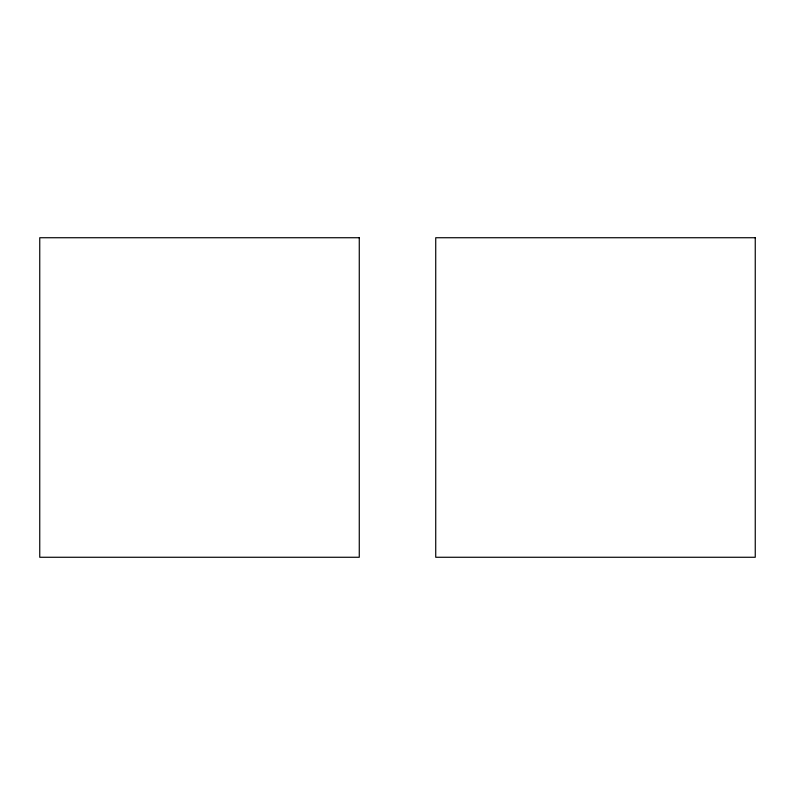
<?xml version="1.0" encoding="UTF-8"?>
<svg xmlns="http://www.w3.org/2000/svg" width="795" height="795" viewBox="0 0 795 795"><rect width="100%" height="100%" fill="white"/><g stroke="black" fill="none" stroke-linecap="round" stroke-linejoin="round"><path stroke-width="1.19" d="M359.27 237.735L39.75 237.735L39.75 557.265L359.27 557.265L359.27 237.735M755.25 237.735L435.73 237.735L435.73 557.265L755.25 557.265L755.25 237.735"/></g></svg>
